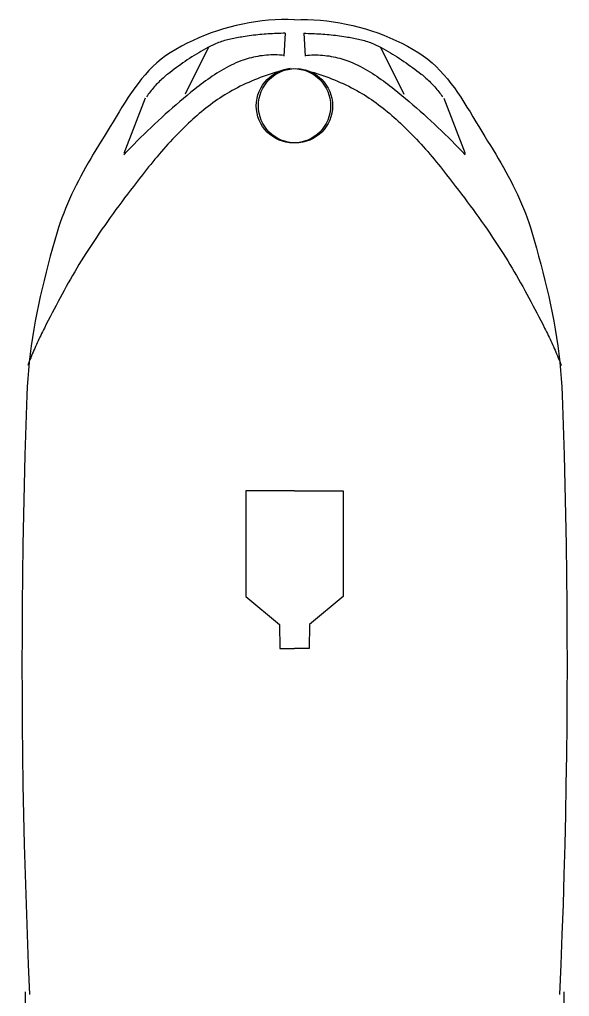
# Model space of a CAD drawing. Header units: millimetres. Extents: x 55820 to 273946, y 267258 to 385604.
# Drawn here: x 248334 to 252228, y 333599 to 340512 of the extents above; entities that cross this region are included whole.
import ezdxf

# ---------------------------------------------------------------- set-up
doc = ezdxf.new("R2010")
doc.units = ezdxf.units.MM

# ---------------------------------------------------------------- blocks, each defined once
blk = doc.blocks.new('A$C533E2113')
at = {"linetype": 'Continuous'}
for p, q in [((28907, 29333), (28817, 29307)), ((28997, 29355), (28907, 29333)), ((29088, 29375), (28997, 29355)), ((29179, 29393), (29088, 29375)), ((29270, 29407), (29179, 29393)), ((29362, 29419), (29270, 29407)), ((29454, 29428), (29362, 29419)), ((29546, 29435), (29454, 29428)), ((29638, 29438), (29546, 29435)), ((29729, 29439), (29638, 29438)), ((29821, 29437), (29729, 29439)), ((29821, 29437), (29912, 29439)), ((29912, 29439), (30003, 29438)), ((30003, 29438), (30095, 29435)), ((30095, 29435), (30187, 29428)), ((30187, 29428), (30279, 29419)), ((30279, 29419), (30371, 29407)), ((30371, 29407), (30462, 29393)), ((30462, 29393), (30554, 29375)), ((30554, 29375), (30645, 29355)), ((30645, 29355), (30735, 29333)), ((30735, 29333), (30824, 29307)), ((28468, 29181), (28384, 29143)), ((28554, 29216), (28468, 29181)), ((28640, 29249), (28554, 29216)), ((28728, 29279), (28640, 29249)), ((28817, 29307), (28728, 29279)), ((29004, 29180), (28982, 29176)), ((29027, 29184), (29004, 29180)), ((29049, 29188), (29027, 29184)), ((29071, 29191), (29049, 29188)), ((29093, 29195), (29071, 29191)), ((29122, 29200), (29093, 29195)), ((29152, 29204), (29122, 29200)), ((29181, 29208), (29152, 29204)), ((29211, 29212), (29181, 29208)), ((29241, 29216), (29211, 29212)), ((29271, 29220), (29241, 29216)), ((29300, 29223), (29271, 29220)), ((29330, 29226), (29300, 29223)), ((29360, 29229), (29330, 29226)), ((29390, 29231), (29360, 29229)), ((29420, 29234), (29390, 29231)), ((29449, 29236), (29420, 29234)), ((29479, 29237), (29449, 29236)), ((29509, 29239), (29479, 29237)), ((29539, 29241), (29509, 29239)), ((29569, 29242), (29539, 29241)), ((29599, 29243), (29569, 29242)), ((29629, 29243), (29599, 29243)), ((29659, 29244), (29629, 29243)), ((29689, 29244), (29659, 29244)), ((29689, 29244), (29669, 28921)), ((29953, 29244), (29982, 29244)), ((29953, 29244), (29972, 28921)), ((29982, 29244), (30012, 29243)), ((30012, 29243), (30042, 29243)), ((30042, 29243), (30072, 29242)), ((30072, 29242), (30102, 29241)), ((30102, 29241), (30132, 29239)), ((30132, 29239), (30162, 29237)), ((30162, 29237), (30192, 29236)), ((30192, 29236), (30222, 29234)), ((30222, 29234), (30252, 29231)), ((30252, 29231), (30281, 29229)), ((30281, 29229), (30311, 29226)), ((30311, 29226), (30341, 29223)), ((30341, 29223), (30371, 29220)), ((30371, 29220), (30400, 29216)), ((30400, 29216), (30430, 29212)), ((30430, 29212), (30460, 29208)), ((30460, 29208), (30489, 29204)), ((30489, 29204), (30519, 29200)), ((30519, 29200), (30549, 29195)), ((30549, 29195), (30571, 29191)), ((30571, 29191), (30593, 29188)), ((30593, 29188), (30615, 29184)), ((30615, 29184), (30637, 29180)), ((30637, 29180), (30659, 29176)), ((30824, 29307), (30913, 29279)), ((30913, 29279), (31001, 29249)), ((31001, 29249), (31088, 29216)), ((31088, 29216), (31173, 29181)), ((31173, 29181), (31257, 29143)), ((28220, 29060), (28140, 29015)), ((28301, 29103), (28220, 29060)), ((28604, 29049), (28272, 28384)), ((28384, 29143), (28301, 29103)), ((28595, 29043), (28562, 29025)), ((28629, 29061), (28595, 29043)), ((28663, 29078), (28629, 29061)), ((28683, 29087), (28663, 29078)), ((28703, 29096), (28683, 29087)), ((28724, 29105), (28703, 29096)), ((28745, 29113), (28724, 29105)), ((28766, 29121), (28745, 29113)), ((28787, 29128), (28766, 29121)), ((28808, 29134), (28787, 29128)), ((28829, 29141), (28808, 29134)), ((28851, 29147), (28829, 29141)), ((28873, 29152), (28851, 29147)), ((28894, 29158), (28873, 29152)), ((28916, 29163), (28894, 29158)), ((28938, 29167), (28916, 29163)), ((28960, 29172), (28938, 29167)), ((28982, 29176), (28960, 29172)), ((30659, 29176), (30681, 29172)), ((30681, 29172), (30703, 29167)), ((30703, 29167), (30725, 29163)), ((30725, 29163), (30747, 29158)), ((30747, 29158), (30769, 29152)), ((30769, 29152), (30790, 29147)), ((30790, 29147), (30812, 29141)), ((30812, 29141), (30833, 29134)), ((30833, 29134), (30855, 29128)), ((30855, 29128), (30876, 29121)), ((30876, 29121), (30897, 29113)), ((30897, 29113), (30918, 29105)), ((30918, 29105), (30938, 29096)), ((30938, 29096), (30958, 29087)), ((30958, 29087), (30978, 29078)), ((30978, 29078), (31012, 29061)), ((31012, 29061), (31046, 29043)), ((31037, 29049), (31369, 28384)), ((31046, 29043), (31079, 29025)), ((31257, 29143), (31340, 29103)), ((31340, 29103), (31422, 29060)), ((31422, 29060), (31501, 29015)), ((27996, 28924), (27933, 28877)), ((28062, 28968), (27996, 28924)), ((28140, 29015), (28062, 28968)), ((28367, 28909), (28335, 28889)), ((28399, 28930), (28367, 28909)), ((28431, 28950), (28399, 28930)), ((28464, 28969), (28431, 28950)), ((28496, 28988), (28464, 28969)), ((28529, 29007), (28496, 28988)), ((28562, 29025), (28529, 29007)), ((29240, 28906), (29210, 28899)), ((29270, 28912), (29240, 28906)), ((29301, 28918), (29270, 28912)), ((29331, 28923), (29301, 28918)), ((29362, 28927), (29331, 28923)), ((29393, 28931), (29362, 28927)), ((29423, 28934), (29393, 28931)), ((29454, 28936), (29423, 28934)), ((29485, 28938), (29454, 28936)), ((29516, 28938), (29485, 28938)), ((29547, 28938), (29516, 28938)), ((29577, 28938), (29547, 28938)), ((29608, 28936), (29577, 28938)), ((29639, 28934), (29608, 28936)), ((29669, 28931), (29639, 28934)), ((29972, 28931), (30003, 28934)), ((30003, 28934), (30033, 28936)), ((30033, 28936), (30064, 28938)), ((30064, 28938), (30095, 28938)), ((30095, 28938), (30125, 28938)), ((30125, 28938), (30156, 28938)), ((30156, 28938), (30187, 28936)), ((30187, 28936), (30218, 28934)), ((30218, 28934), (30249, 28931)), ((30249, 28931), (30280, 28927)), ((30280, 28927), (30310, 28923)), ((30310, 28923), (30341, 28918)), ((30341, 28918), (30371, 28912)), ((30371, 28912), (30401, 28906)), ((30401, 28906), (30431, 28899)), ((31079, 29025), (31112, 29007)), ((31112, 29007), (31145, 28988)), ((31145, 28988), (31178, 28969)), ((31178, 28969), (31210, 28950)), ((31210, 28950), (31242, 28930)), ((31242, 28930), (31274, 28909)), ((31274, 28909), (31306, 28889)), ((31501, 29015), (31579, 28968)), ((31579, 28968), (31645, 28924)), ((31645, 28924), (31708, 28877)), ((27815, 28773), (27760, 28717)), ((27873, 28826), (27815, 28773)), ((27933, 28877), (27873, 28826)), ((28179, 28781), (28148, 28759)), ((28210, 28803), (28179, 28781)), ((28241, 28825), (28210, 28803)), ((28272, 28847), (28241, 28825)), ((28303, 28868), (28272, 28847)), ((28335, 28889), (28303, 28868)), ((28888, 28775), (28854, 28757)), ((28923, 28792), (28888, 28775)), ((28957, 28808), (28923, 28792)), ((28992, 28824), (28957, 28808)), ((29028, 28839), (28992, 28824)), ((29063, 28853), (29028, 28839)), ((29092, 28864), (29063, 28853)), ((29121, 28873), (29092, 28864)), ((29150, 28883), (29121, 28873)), ((29180, 28891), (29150, 28883)), ((29210, 28899), (29180, 28891)), ((30431, 28899), (30461, 28891)), ((30461, 28891), (30491, 28883)), ((30491, 28883), (30520, 28873)), ((30520, 28873), (30549, 28864)), ((30549, 28864), (30578, 28853)), ((30578, 28853), (30614, 28839)), ((30614, 28839), (30649, 28824)), ((30649, 28824), (30684, 28808)), ((30684, 28808), (30719, 28792)), ((30719, 28792), (30753, 28775)), ((30753, 28775), (30787, 28757)), ((31306, 28889), (31338, 28868)), ((31338, 28868), (31369, 28847)), ((31369, 28847), (31400, 28825)), ((31400, 28825), (31432, 28803)), ((31432, 28803), (31462, 28781)), ((31462, 28781), (31493, 28759)), ((31708, 28877), (31768, 28826)), ((31768, 28826), (31826, 28773)), ((31826, 28773), (31881, 28717)), ((27707, 28658), (27655, 28598)), ((27760, 28717), (27707, 28658)), ((27976, 28625), (27960, 28611)), ((27993, 28640), (27976, 28625)), ((28010, 28654), (27993, 28640)), ((28028, 28667), (28010, 28654)), ((28058, 28691), (28028, 28667)), ((28088, 28714), (28058, 28691)), ((28118, 28736), (28088, 28714)), ((28148, 28759), (28118, 28736)), ((28657, 28636), (28625, 28615)), ((28689, 28658), (28657, 28636)), ((28721, 28679), (28689, 28658)), ((28754, 28699), (28721, 28679)), ((28787, 28719), (28754, 28699)), ((28821, 28738), (28787, 28719)), ((28854, 28757), (28821, 28738)), ((29377, 28633), (29336, 28617)), ((29419, 28647), (29377, 28633)), ((29461, 28662), (29419, 28647)), ((29503, 28675), (29461, 28662)), ((29545, 28689), (29503, 28675)), ((29587, 28701), (29545, 28689)), ((29629, 28713), (29587, 28701)), ((29672, 28725), (29629, 28713)), ((29714, 28735), (29672, 28725)), ((29757, 28746), (29714, 28735)), ((29884, 28746), (29927, 28735)), ((29927, 28735), (29970, 28725)), ((29970, 28725), (30012, 28713)), ((30012, 28713), (30054, 28701)), ((30054, 28701), (30097, 28689)), ((30097, 28689), (30139, 28675)), ((30139, 28675), (30181, 28662)), ((30181, 28662), (30222, 28647)), ((30222, 28647), (30264, 28633)), ((30264, 28633), (30305, 28617)), ((30787, 28757), (30821, 28738)), ((30821, 28738), (30854, 28719)), ((30854, 28719), (30887, 28699)), ((30887, 28699), (30920, 28679)), ((30920, 28679), (30952, 28658)), ((30952, 28658), (30985, 28636)), ((30985, 28636), (31017, 28615)), ((31493, 28759), (31523, 28736)), ((31523, 28736), (31554, 28714)), ((31554, 28714), (31584, 28691)), ((31584, 28691), (31614, 28667)), ((31614, 28667), (31631, 28654)), ((31631, 28654), (31648, 28640)), ((31648, 28640), (31665, 28625)), ((31665, 28625), (31682, 28611)), ((31881, 28717), (31935, 28658)), ((31935, 28658), (31986, 28598)), ((27606, 28535), (27558, 28471)), ((27655, 28598), (27606, 28535)), ((27849, 28501), (27834, 28485)), ((27864, 28518), (27849, 28501)), ((27879, 28534), (27864, 28518)), ((27895, 28550), (27879, 28534)), ((27911, 28565), (27895, 28550)), ((27927, 28581), (27911, 28565)), ((27943, 28596), (27927, 28581)), ((27960, 28611), (27943, 28596)), ((28469, 28500), (28439, 28476)), ((28500, 28524), (28469, 28500)), ((28531, 28547), (28500, 28524)), ((28562, 28570), (28531, 28547)), ((28593, 28592), (28562, 28570)), ((28625, 28615), (28593, 28592)), ((29053, 28494), (29014, 28474)), ((29093, 28513), (29053, 28494)), ((29133, 28532), (29093, 28513)), ((29173, 28550), (29133, 28532)), ((29213, 28568), (29173, 28550)), ((29254, 28585), (29213, 28568)), ((29295, 28601), (29254, 28585)), ((29336, 28617), (29295, 28601)), ((30305, 28617), (30346, 28601)), ((30346, 28601), (30387, 28585)), ((30387, 28585), (30428, 28568)), ((30428, 28568), (30468, 28550)), ((30468, 28550), (30508, 28532)), ((30508, 28532), (30548, 28513)), ((30548, 28513), (30588, 28494)), ((30588, 28494), (30627, 28474)), ((31017, 28615), (31048, 28592)), ((31048, 28592), (31080, 28570)), ((31080, 28570), (31111, 28547)), ((31111, 28547), (31142, 28524)), ((31142, 28524), (31172, 28500)), ((31172, 28500), (31202, 28476)), ((31682, 28611), (31698, 28596)), ((31698, 28596), (31715, 28581)), ((31715, 28581), (31731, 28565)), ((31731, 28565), (31746, 28550)), ((31746, 28550), (31762, 28534)), ((31762, 28534), (31777, 28518)), ((31777, 28518), (31792, 28501)), ((31792, 28501), (31807, 28485)), ((31986, 28598), (32036, 28535)), ((32036, 28535), (32084, 28471)), ((27511, 28405), (27466, 28338)), ((27558, 28471), (27511, 28405)), ((27737, 28363), (27725, 28345)), ((27750, 28381), (27737, 28363)), ((27764, 28399), (27750, 28381)), ((27777, 28417), (27764, 28399)), ((27791, 28434), (27777, 28417)), ((27805, 28451), (27791, 28434)), ((27819, 28468), (27805, 28451)), ((27834, 28485), (27819, 28468)), ((28302, 28366), (28250, 28322)), ((28355, 28410), (28302, 28366)), ((28409, 28452), (28355, 28410)), ((28439, 28476), (28409, 28452)), ((28797, 28350), (28763, 28328)), ((28832, 28372), (28797, 28350)), ((28866, 28393), (28832, 28372)), ((28901, 28413), (28866, 28393)), ((28936, 28433), (28901, 28413)), ((28975, 28454), (28936, 28433)), ((29014, 28474), (28975, 28454)), ((30627, 28474), (30666, 28454)), ((30666, 28454), (30705, 28433)), ((30705, 28433), (30740, 28413)), ((30740, 28413), (30775, 28393)), ((30775, 28393), (30810, 28372)), ((30810, 28372), (30844, 28350)), ((30844, 28350), (30878, 28328)), ((31202, 28476), (31233, 28452)), ((31233, 28452), (31286, 28410)), ((31286, 28410), (31339, 28366)), ((31339, 28366), (31392, 28322)), ((31807, 28485), (31822, 28468)), ((31822, 28468), (31836, 28451)), ((31836, 28451), (31850, 28434)), ((31850, 28434), (31864, 28417)), ((31864, 28417), (31878, 28399)), ((31878, 28399), (31891, 28381)), ((31891, 28381), (31904, 28363)), ((31904, 28363), (31917, 28345)), ((32084, 28471), (32130, 28405)), ((32130, 28405), (32175, 28338)), ((27422, 28270), (27378, 28201)), ((27705, 28325), (27402, 27544)), ((27466, 28338), (27422, 28270)), ((28145, 28234), (28093, 28189)), ((28197, 28278), (28145, 28234)), ((28250, 28322), (28197, 28278)), ((28599, 28209), (28567, 28184)), ((28631, 28234), (28599, 28209)), ((28664, 28258), (28631, 28234)), ((28697, 28282), (28664, 28258)), ((28730, 28305), (28697, 28282)), ((28763, 28328), (28730, 28305)), ((30878, 28328), (30911, 28305)), ((30911, 28305), (30945, 28282)), ((30945, 28282), (30978, 28258)), ((30978, 28258), (31010, 28234)), ((31010, 28234), (31042, 28209)), ((31042, 28209), (31074, 28184)), ((31392, 28322), (31444, 28278)), ((31444, 28278), (31496, 28234)), ((31496, 28234), (31548, 28189)), ((31936, 28325), (32239, 27544)), ((32175, 28338), (32220, 28270)), ((32220, 28270), (32263, 28201)), ((27336, 28131), (27294, 28062)), ((27378, 28201), (27336, 28131)), ((27991, 28098), (27940, 28052)), ((28042, 28144), (27991, 28098)), ((28093, 28189), (28042, 28144)), ((28442, 28080), (28411, 28054)), ((28473, 28107), (28442, 28080)), ((28504, 28133), (28473, 28107)), ((28535, 28159), (28504, 28133)), ((28567, 28184), (28535, 28159)), ((31074, 28184), (31106, 28159)), ((31106, 28159), (31137, 28133)), ((31137, 28133), (31169, 28107)), ((31169, 28107), (31199, 28080)), ((31199, 28080), (31230, 28054)), ((31548, 28189), (31599, 28144)), ((31599, 28144), (31651, 28098)), ((31651, 28098), (31701, 28052)), ((32263, 28201), (32306, 28131)), ((32306, 28131), (32348, 28062)), ((27252, 27992), (27210, 27923)), ((27294, 28062), (27252, 27992)), ((27839, 27959), (27789, 27912)), ((27889, 28006), (27839, 27959)), ((27940, 28052), (27889, 28006)), ((28291, 27944), (28257, 27912)), ((28321, 27972), (28291, 27944)), ((28351, 27999), (28321, 27972)), ((28381, 28027), (28351, 27999)), ((28411, 28054), (28381, 28027)), ((31230, 28054), (31260, 28027)), ((31260, 28027), (31290, 27999)), ((31290, 27999), (31320, 27972)), ((31320, 27972), (31350, 27944)), ((31350, 27944), (31384, 27912)), ((31701, 28052), (31752, 28006)), ((31752, 28006), (31802, 27959)), ((31802, 27959), (31852, 27912)), ((32348, 28062), (32389, 27992)), ((32389, 27992), (32431, 27923)), ((27169, 27853), (27127, 27785)), ((27210, 27923), (27169, 27853)), ((27690, 27817), (27642, 27769)), ((27740, 27865), (27690, 27817)), ((27789, 27912), (27740, 27865)), ((28157, 27812), (28125, 27779)), ((28190, 27846), (28157, 27812)), ((28224, 27879), (28190, 27846)), ((28257, 27912), (28224, 27879)), ((31384, 27912), (31418, 27879)), ((31418, 27879), (31451, 27846)), ((31451, 27846), (31484, 27812)), ((31484, 27812), (31517, 27779)), ((31852, 27912), (31902, 27865)), ((31902, 27865), (31951, 27817)), ((31951, 27817), (32000, 27769)), ((32431, 27923), (32473, 27853)), ((32473, 27853), (32514, 27785)), ((27047, 27656), (27009, 27595)), ((27085, 27717), (27047, 27656)), ((27127, 27785), (27085, 27717)), ((27545, 27672), (27497, 27623)), ((27593, 27721), (27545, 27672)), ((27642, 27769), (27593, 27721)), ((28028, 27675), (27997, 27640)), ((28060, 27710), (28028, 27675)), ((28092, 27744), (28060, 27710)), ((28125, 27779), (28092, 27744)), ((31517, 27779), (31549, 27744)), ((31549, 27744), (31581, 27710)), ((31581, 27710), (31613, 27675)), ((31613, 27675), (31644, 27640)), ((32000, 27769), (32048, 27721)), ((32048, 27721), (32097, 27672)), ((32097, 27672), (32144, 27623)), ((32514, 27785), (32556, 27717)), ((32556, 27717), (32595, 27656)), ((32595, 27656), (32632, 27595)), ((26972, 27534), (26935, 27472)), ((27009, 27595), (26972, 27534)), ((27449, 27574), (27402, 27524)), ((27497, 27623), (27449, 27574)), ((27904, 27533), (27874, 27497)), ((27935, 27569), (27904, 27533)), ((27966, 27605), (27935, 27569)), ((27997, 27640), (27966, 27605)), ((31644, 27640), (31676, 27605)), ((31676, 27605), (31707, 27569)), ((31707, 27569), (31737, 27533)), ((31737, 27533), (31768, 27497)), ((32144, 27623), (32192, 27574)), ((32192, 27574), (32239, 27524)), ((32632, 27595), (32670, 27534)), ((32670, 27534), (32706, 27472)), ((26898, 27410), (26863, 27347)), ((26935, 27472), (26898, 27410)), ((27784, 27388), (27754, 27352)), ((27813, 27425), (27784, 27388)), ((27843, 27461), (27813, 27425)), ((27874, 27497), (27843, 27461)), ((31768, 27497), (31798, 27461)), ((31798, 27461), (31828, 27425)), ((31828, 27425), (31858, 27388)), ((31858, 27388), (31887, 27352)), ((32706, 27472), (32743, 27410)), ((32743, 27410), (32779, 27347)), ((26828, 27284), (26793, 27221)), ((26863, 27347), (26828, 27284)), ((27695, 27278), (27666, 27241)), ((27725, 27315), (27695, 27278)), ((27754, 27352), (27725, 27315)), ((31887, 27352), (31917, 27315)), ((31917, 27315), (31946, 27278)), ((31946, 27278), (31975, 27241)), ((32779, 27347), (32814, 27284)), ((32814, 27284), (32848, 27221)), ((26760, 27157), (26727, 27093)), ((26793, 27221), (26760, 27157)), ((27582, 27133), (27540, 27078)), ((27624, 27187), (27582, 27133)), ((27666, 27241), (27624, 27187)), ((31975, 27241), (32017, 27187)), ((32017, 27187), (32060, 27133)), ((32060, 27133), (32101, 27078)), ((32848, 27221), (32882, 27157)), ((32882, 27157), (32914, 27093)), ((26695, 27028), (26664, 26963)), ((26727, 27093), (26695, 27028)), ((27456, 26969), (27415, 26914)), ((27498, 27024), (27456, 26969)), ((27540, 27078), (27498, 27024)), ((32101, 27078), (32143, 27024)), ((32143, 27024), (32185, 26969)), ((32185, 26969), (32226, 26914)), ((32914, 27093), (32946, 27028)), ((32946, 27028), (32977, 26963)), ((26606, 26832), (26578, 26766)), ((26634, 26898), (26606, 26832)), ((26664, 26963), (26634, 26898)), ((27374, 26859), (27333, 26804)), ((27415, 26914), (27374, 26859)), ((32226, 26914), (32267, 26859)), ((32267, 26859), (32308, 26804)), ((32977, 26963), (33007, 26898)), ((33007, 26898), (33036, 26832)), ((33036, 26832), (33063, 26766)), ((26552, 26699), (26527, 26632)), ((26578, 26766), (26552, 26699)), ((27252, 26694), (27212, 26638)), ((27292, 26749), (27252, 26694)), ((27333, 26804), (27292, 26749)), ((32308, 26804), (32349, 26749)), ((32349, 26749), (32389, 26694)), ((32389, 26694), (32429, 26638)), ((33063, 26766), (33090, 26699)), ((33090, 26699), (33115, 26632)), ((26503, 26564), (26480, 26496)), ((26527, 26632), (26503, 26564)), ((27172, 26582), (27133, 26526)), ((27212, 26638), (27172, 26582)), ((32429, 26638), (32469, 26582)), ((32469, 26582), (32509, 26526)), ((33115, 26632), (33139, 26564)), ((33139, 26564), (33161, 26496)), ((26459, 26427), (26427, 26315)), ((26480, 26496), (26459, 26427)), ((27054, 26413), (27016, 26356)), ((27093, 26470), (27054, 26413)), ((27133, 26526), (27093, 26470)), ((32509, 26526), (32548, 26470)), ((32548, 26470), (32587, 26413)), ((32587, 26413), (32626, 26356)), ((33161, 26496), (33182, 26427)), ((33182, 26427), (33215, 26315)), ((26427, 26315), (26395, 26202)), ((26978, 26299), (26940, 26242)), ((27016, 26356), (26978, 26299)), ((32626, 26356), (32664, 26299)), ((32664, 26299), (32702, 26242)), ((33215, 26315), (33247, 26202)), ((26395, 26202), (26363, 26088)), ((26902, 26185), (26865, 26127)), ((26940, 26242), (26902, 26185)), ((32702, 26242), (32739, 26185)), ((32739, 26185), (32776, 26127)), ((33247, 26202), (33278, 26088)), ((26363, 26088), (26333, 25975)), ((26801, 26025), (26769, 25973)), ((26833, 26076), (26801, 26025)), ((26865, 26127), (26833, 26076)), ((32776, 26127), (32809, 26076)), ((32809, 26076), (32840, 26025)), ((32840, 26025), (32872, 25973)), ((33278, 26088), (33308, 25975)), ((26303, 25861), (26275, 25746)), ((26333, 25975), (26303, 25861)), ((26708, 25869), (26678, 25817)), ((26738, 25921), (26708, 25869)), ((26769, 25973), (26738, 25921)), ((32872, 25973), (32903, 25921)), ((32903, 25921), (32933, 25869)), ((32933, 25869), (32964, 25817)), ((33308, 25975), (33338, 25861)), ((33338, 25861), (33366, 25746)), ((26275, 25746), (26247, 25632)), ((26648, 25765), (26618, 25712)), ((26678, 25817), (26648, 25765)), ((32964, 25817), (32993, 25765)), ((32993, 25765), (33023, 25712)), ((33366, 25746), (33394, 25632)), ((26247, 25632), (26221, 25517)), ((26560, 25606), (26531, 25553)), ((26589, 25659), (26560, 25606)), ((26618, 25712), (26589, 25659)), ((33023, 25712), (33052, 25659)), ((33052, 25659), (33081, 25606)), ((33081, 25606), (33110, 25553)), ((33394, 25632), (33420, 25517)), ((26221, 25517), (26196, 25402)), ((26474, 25447), (26446, 25393)), ((26503, 25500), (26474, 25447)), ((26531, 25553), (26503, 25500)), ((33110, 25553), (33139, 25500)), ((33139, 25500), (33167, 25447)), ((33167, 25447), (33195, 25393)), ((33420, 25517), (33445, 25402)), ((26196, 25402), (26173, 25286)), ((26418, 25340), (26390, 25286)), ((26446, 25393), (26418, 25340)), ((33195, 25393), (33223, 25340)), ((33223, 25340), (33251, 25286)), ((33445, 25402), (33469, 25286)), ((26150, 25171), (26130, 25055)), ((26173, 25286), (26150, 25171)), ((26334, 25179), (26306, 25125)), ((26362, 25233), (26334, 25179)), ((26390, 25286), (26362, 25233)), ((33251, 25286), (33279, 25233)), ((33279, 25233), (33307, 25179)), ((33307, 25179), (33335, 25125)), ((33469, 25286), (33491, 25171)), ((33491, 25171), (33512, 25055)), ((26130, 25055), (26111, 24939)), ((26265, 25046), (26252, 25020)), ((26279, 25072), (26265, 25046)), ((26306, 25125), (26279, 25072)), ((33335, 25125), (33363, 25072)), ((33363, 25072), (33376, 25046)), ((33376, 25046), (33389, 25020)), ((33512, 25055), (33531, 24939)), ((26111, 24939), (26093, 24822)), ((26189, 24890), (26177, 24864)), ((26202, 24917), (26189, 24890)), ((26214, 24943), (26202, 24917)), ((26227, 24969), (26214, 24943)), ((26240, 24994), (26227, 24969)), ((26252, 25020), (26240, 24994)), ((33389, 25020), (33402, 24994)), ((33402, 24994), (33415, 24969)), ((33415, 24969), (33427, 24943)), ((33427, 24943), (33440, 24917)), ((33440, 24917), (33452, 24890)), ((33452, 24890), (33464, 24864)), ((33531, 24939), (33548, 24822)), ((26093, 24822), (26078, 24706)), ((26130, 24759), (26119, 24732)), ((26142, 24785), (26130, 24759)), ((26154, 24811), (26142, 24785)), ((26165, 24838), (26154, 24811)), ((26177, 24864), (26165, 24838)), ((33464, 24864), (33476, 24838)), ((33476, 24838), (33488, 24811)), ((33488, 24811), (33499, 24785)), ((33499, 24785), (33511, 24759)), ((33511, 24759), (33522, 24732)), ((33548, 24822), (33564, 24706)), ((26078, 24706), (26064, 24589)), ((26075, 24625), (26065, 24598)), ((26086, 24652), (26075, 24625)), ((26097, 24679), (26086, 24652)), ((26108, 24705), (26097, 24679)), ((26119, 24732), (26108, 24705)), ((33522, 24732), (33533, 24705)), ((33533, 24705), (33544, 24679)), ((33544, 24679), (33555, 24652)), ((33555, 24652), (33566, 24625)), ((33564, 24706), (33577, 24589)), ((33566, 24625), (33577, 24598)), ((26054, 24571), (26044, 24544)), ((26064, 24589), (26052, 24473)), ((26065, 24598), (26054, 24571)), ((33577, 24598), (33587, 24571)), ((33577, 24589), (33589, 24473)), ((33587, 24571), (33597, 24544)), ((26043, 24356), (26035, 24239)), ((26052, 24473), (26043, 24356)), ((33589, 24473), (33599, 24356)), ((33599, 24356), (33606, 24239)), ((26035, 24239), (26030, 24122)), ((33606, 24239), (33612, 24122)), ((26030, 24122), (26015, 23698)), ((33612, 24122), (33626, 23698)), ((26015, 23698), (26002, 23274)), ((33626, 23698), (33639, 23274)), ((26002, 23274), (25991, 22850)), ((33639, 23274), (33650, 22850)), ((25991, 22850), (25982, 22426)), ((33650, 22850), (33659, 22426)), ((29821, 22766), (29132, 22766)), ((29132, 22766), (29132, 21272)), ((29821, 22766), (30510, 22766)), ((30510, 22766), (30510, 21272)), ((25982, 22426), (25974, 22002)), ((33659, 22426), (33667, 22002)), ((25974, 22002), (25969, 21577)), ((33667, 22002), (33673, 21577)), ((25969, 21577), (25964, 21153)), ((33673, 21577), (33677, 21153)), ((29132, 21272), (29606, 20877)), ((30510, 21272), (30035, 20877)), ((25964, 21153), (25962, 20729)), ((33677, 21153), (33679, 20729)), ((29606, 20877), (29613, 20538)), ((30035, 20877), (30028, 20538)), ((25962, 20729), (25961, 20305)), ((33679, 20729), (33680, 20305)), ((29613, 20538), (29821, 20538)), ((30028, 20538), (29821, 20538)), ((25961, 20305), (25963, 19881)), ((33680, 20305), (33679, 19881)), ((25963, 19881), (25965, 19456)), ((33679, 19881), (33676, 19456)), ((25965, 19456), (25970, 19032)), ((33676, 19456), (33671, 19032)), ((25970, 19032), (25976, 18608)), ((33671, 19032), (33665, 18608)), ((25976, 18608), (25984, 18184)), ((33665, 18608), (33657, 18184)), ((25984, 18184), (25994, 17760)), ((33657, 18184), (33647, 17760)), ((25994, 17760), (26005, 17336)), ((33647, 17760), (33636, 17336)), ((26005, 17336), (26019, 16912)), ((33636, 17336), (33623, 16912)), ((26019, 16912), (26034, 16488)), ((33623, 16912), (33608, 16488)), ((26034, 16488), (26050, 16064)), ((33608, 16488), (33591, 16064)), ((26050, 16064), (26069, 15640)), ((33591, 16064), (33573, 15640)), ((26005, 15675), (25927, 7621)), ((33636, 15675), (33714, 7621))]:
    blk.add_line(p, q, dxfattribs=at)
for centre in [(29806, 28218), (29835, 28218)]:
    blk.add_circle(centre, 526, dxfattribs=at)
blk = doc.blocks.new('A$C24806768')
at = {"xscale": 0.5, "yscale": 0.5, "zscale": 0.5}
blk.add_blockref('A$C533E2113', (0, 0), dxfattribs=at)

msp = doc.modelspace()

# ---------------------------------------------------------------- block references
msp.add_blockref('A$C24806768', (235370.6, 325793))

doc.saveas('drawing.dxf')
